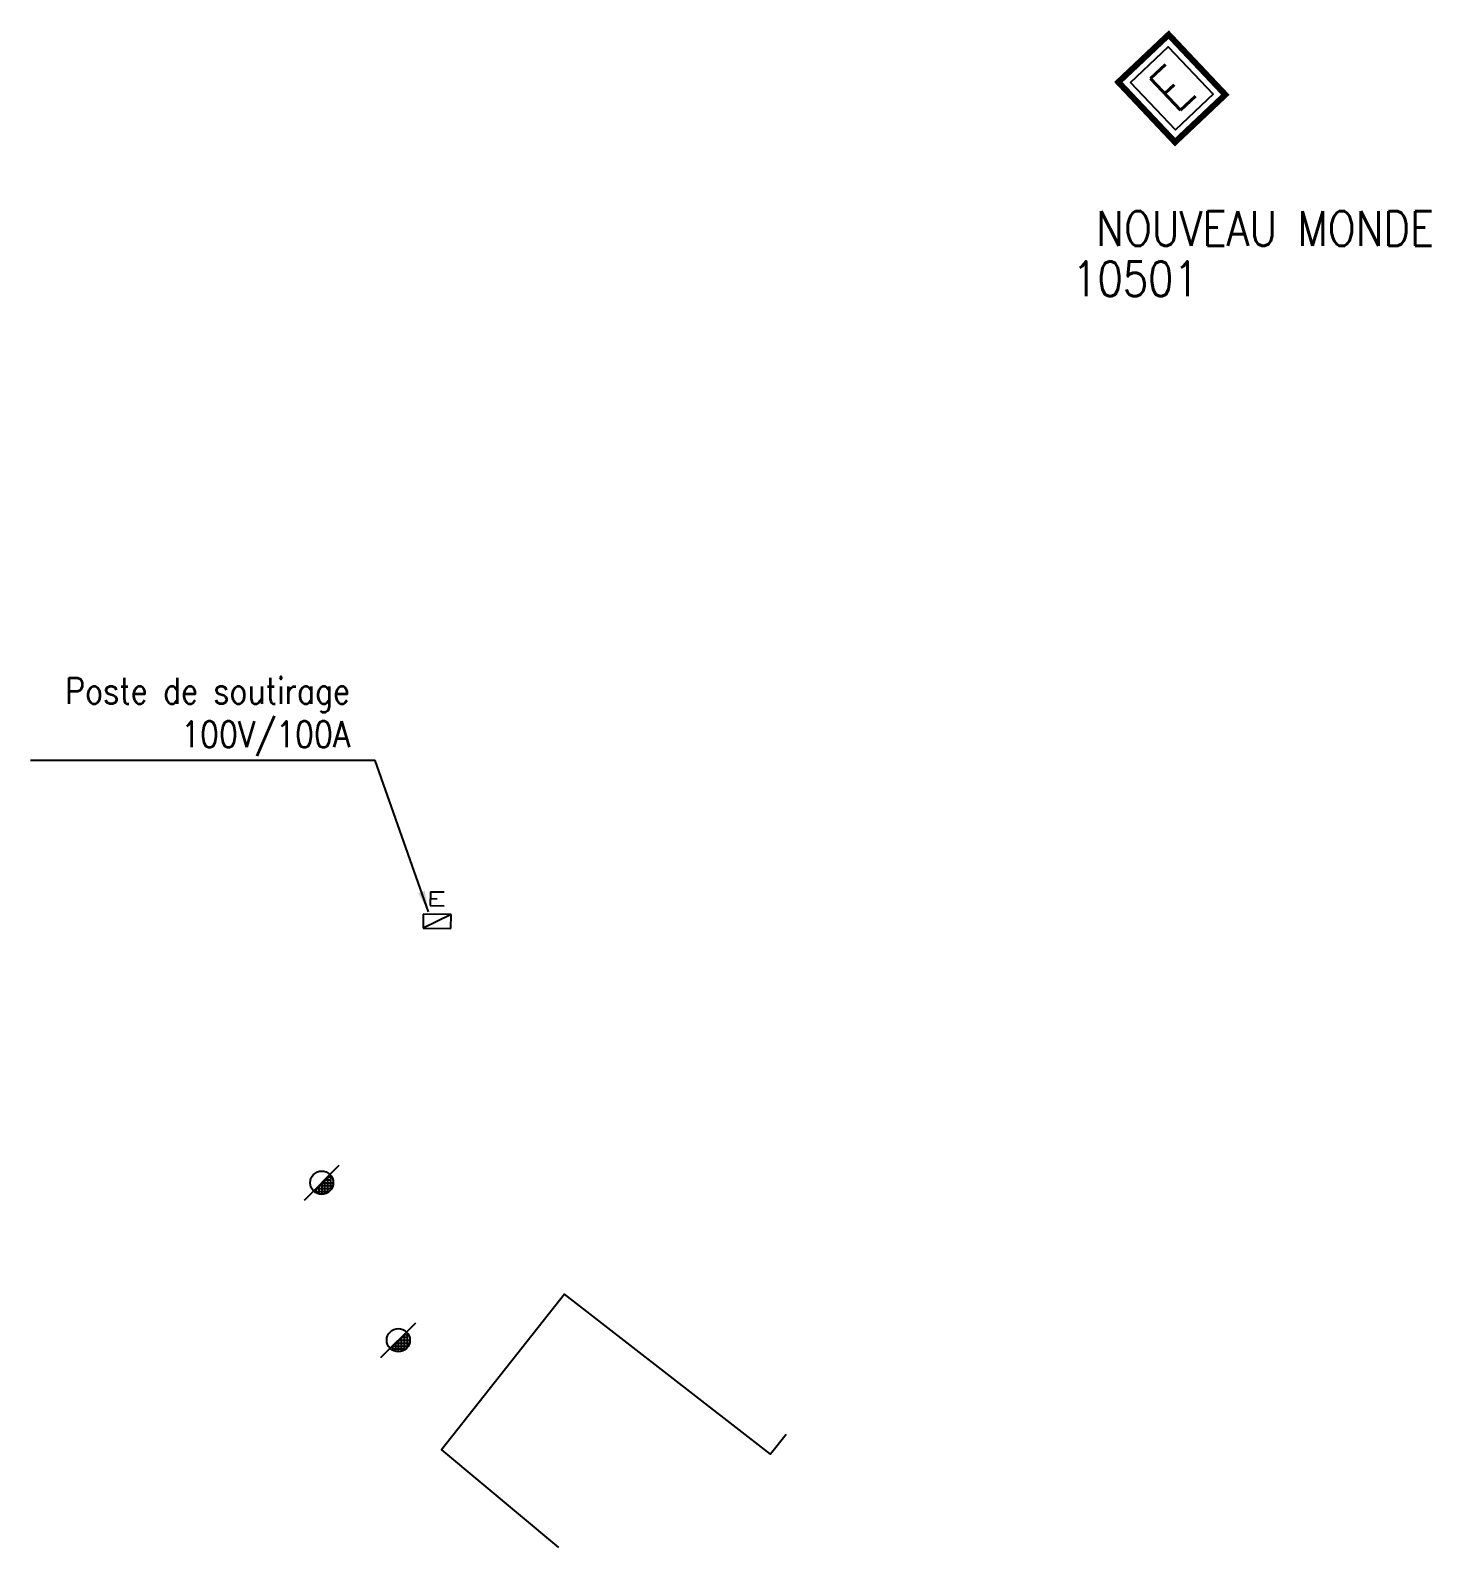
# Model space of a CAD drawing. Header units: millimetres. Extents: x 136116 to 136999, y 128010 to 128956.
# Drawn here: x 136115.9 to 136196.5, y 128725.5 to 128812.8 of the extents above; entities that cross this region are included whole.
import ezdxf
from ezdxf.enums import TextEntityAlignment as Align

# ---------------------------------------------------------------- set-up
doc = ezdxf.new("R2010")
doc.units = ezdxf.units.MM
doc.layers.get('0').update_dxf_attribs({"linetype": 'CONTINUOUS'})
for name, color, linetype in [('M_200', 7, 'CONTINUOUS'), ('W0100', 7, 'CONTINUOUS'), ('W0430', 7, 'CONTINUOUS'), ('W0470', 7, 'CONTINUOUS')]:
    doc.layers.add(name, color=color, linetype=linetype)
doc.styles.add('M_ROMANS', font='ROMANS.shx', dxfattribs={"width": 0.75})
doc.styles.get("Standard").update_dxf_attribs({"font": 'romans.shx', "width": 0.85})
doc.dimstyles.get("Standard").update_dxf_attribs({"dimtxt": 1.5, "dimasz": 1.2, "dimexe": 1.25, "dimexo": 0.625, "dimgap": 0.25, "dimtad": 2, "dimzin": 0, "dimdsep": 46, "dimtxsty": 'Standard', "dimcen": -0.5, "dimse1": 1, "dimse2": 1, "dimadec": 0, "dimazin": 0, "dimtfac": 1, "dimtofl": 0, "dimtmove": 2, "dimatfit": 3, "dimfxl": 0, "dimtolj": 1, "dimtzin": 0, "dimarcsym": 0})

# ---------------------------------------------------------------- blocks, each defined once
blk = doc.blocks.new('T470')
for p, q in [((-1.000002, -1.000002), (1.000002, 1.000002)), ((0, 0), (0.666668, 0)), ((0, 0), (0, -0.666668)), ((0.166667, 0.166667), (0.500001, 0.166667)), ((0.166667, 0.166667), (0.166667, -0.666668)), ((0.333334, 0.333334), (0.500001, 0.333334)), ((0.333334, 0.333334), (0.333334, -0.500001)), ((0.500001, 0.333334), (0.500001, -0.333334)), ((-0.333334, -0.333334), (0.500001, -0.333334)), ((-0.333334, -0.333334), (-0.333334, -0.500001)), ((-0.333334, -0.500001), (0.333334, -0.500001)), ((-0.166667, -0.166667), (0.666668, -0.166667)), ((-0.166667, -0.166667), (-0.166667, -0.666668))]:
    blk.add_line(p, q)
blk.add_ellipse((0, 0), major_axis=(0.471405, 0.471405), ratio=1, start_param=5.497787144, end_param=11.780972451)
blk = doc.blocks.new('*U5')
at = {"layer": 'M_200', "color": 0, "linetype": 'Continuous', "const_width": 0.35, "flags": 128}
blk.add_lwpolyline([(3.979, 4.749), (3.979, 0), (0, 0), (0, 4.749)], close=True, dxfattribs=at)
at = {"layer": 'M_200', "color": 0, "linetype": 'Continuous'}
blk.add_lwpolyline([(0.5, 4.249), (3.479, 4.249), (3.479, 0.5), (0.5, 0.5)], close=True, dxfattribs=at)
at = {"layer": 'M_200', "insert": (1.99, 2.375), "char_height": 2.5, "width": 3.97925, "attachment_point": 5}
blk.add_mtext('E', dxfattribs=at)
at = {"layer": 'M_200', "color": 0, "linetype": 'Continuous', "width": 0.85}
for tag, p in [('NUM', (2, 17.06)), ('NOM', (2, 10.649))]:
    blk.add_attdef(tag, text='', height=4, dxfattribs=at).set_placement(p, align=Align.MIDDLE)
at = {"layer": 'M_200', "color": 0, "linetype": 'Continuous', "style": 'M_ROMANS', "width": 0.75, "flags": 3}
for tag, p in [('DEF_LEG', (1.869, -2.994)), ('DEF_COUP', (1.869, -5.494)), ('DEF_TYPE', (1.869, -7.994))]:
    blk.add_attdef(tag, text='', height=1.2, dxfattribs=at).set_placement(p, align=Align.MIDDLE)
blk = doc.blocks.new('T430')
at = {"flags": 128}
for points in [[(-0.4, 2.1), (0.4, 2.1)], [(-0.4, 2.1), (-0.4, 1.3)], [(-0.4, 1.7), (0, 1.7)], [(-0.4, 1.3), (0.4, 1.3)], [(0.8, 0.8), (-0.8, 0.8)], [(-0.8, 0.8), (-0.8, 0)], [(0.8, 0.8), (-0.8, 0)], [(-0.8, 0), (0.8, 0)], [(0.8, 0), (0.8, 0.8)]]:
    blk.add_lwpolyline(points, dxfattribs=at)

msp = doc.modelspace()

# ---------------------------------------------------------------- linework, layer by layer
at = {"layer": 'W0100', "color": 252}
msp.add_lwpolyline([(136159.371, 128731.979), (136158.468, 128730.847), (136146.616, 128740.062), (136139.54, 128731.108), (136146.278, 128725.47)], dxfattribs=at)

# ---------------------------------------------------------------- block references
at = {"layer": 'M_200'}
ref = msp.add_blockref('*U5', (136181.75, 128806.34), dxfattribs=dict(at, rotation=43.34614472344867))
ref.add_attrib('NUM', '10501', dxfattribs={"color": 0, "linetype": 'Continuous', "height": 2, "width": 0.85}).set_placement((136179.475, 128798.481), align=Align.MIDDLE)
ref.add_attrib('NOM', 'NOUVEAU MONDE', dxfattribs={"color": 0, "linetype": 'Continuous', "height": 2, "width": 0.85}).set_placement((136186.938, 128801.373), align=Align.MIDDLE)
at = {"layer": 'W0430', "rotation": 359.3348469607328}
msp.add_blockref('T430', (136139.277, 128761.107), dxfattribs=at)
at = {"layer": 'W0470'}
for p in [(136132.645, 128746.47), (136137.054, 128737.406)]:
    msp.add_blockref('T470', p, dxfattribs=at)

# ---------------------------------------------------------------- texts
at = {"layer": 'W0430', "linetype": 'Continuous', "insert": (136134.274, 128771.02), "char_height": 1.5, "attachment_point": 9}
msp.add_mtext('\\A1;Poste de soutirage\\P100V/100A', dxfattribs=at)

# ---------------------------------------------------------------- leaders
at = {"layer": 'W0430', "linetype": 'Continuous', "annotation_type": 0, "has_hookline": 1, "hookline_direction": 1, "text_width": 18.396}
msp.add_leader([(136138.79, 128762.058), (136135.724, 128770.77), (136134.524, 128770.77)], dimstyle='Standard', dxfattribs=at)

doc.saveas('drawing.dxf')
